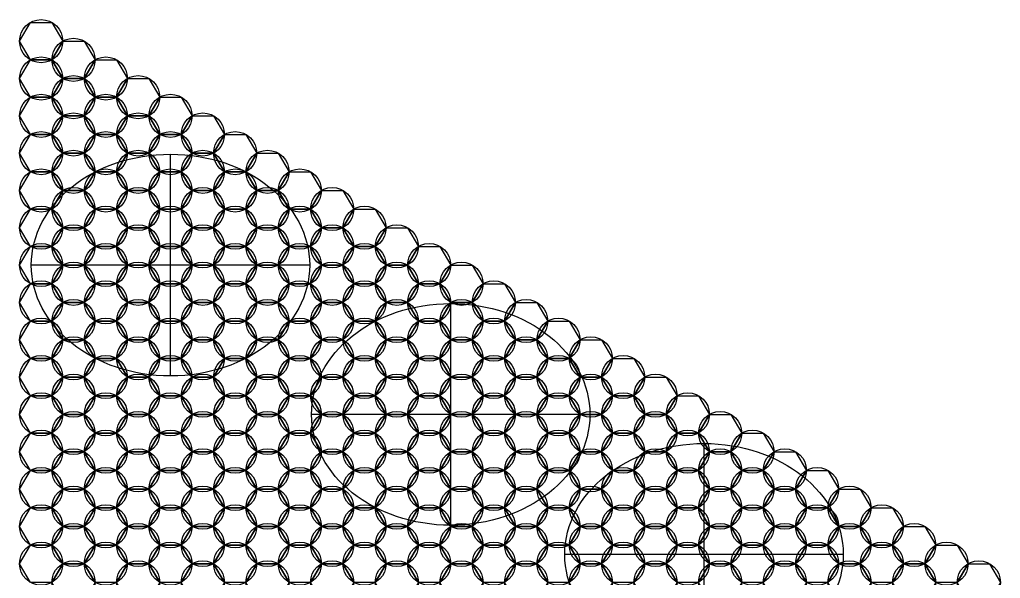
# Model space of a CAD drawing. Header units: millimetres. Extents: x 3015 to 4242, y 456 to 1532.
# Drawn here: x 3893.6 to 4188.8, y 1301.1 to 1469.3 of the extents above; entities that cross this region are included whole.
import ezdxf

# ---------------------------------------------------------------- set-up
doc = ezdxf.new("R2010")
doc.units = ezdxf.units.MM

# ---------------------------------------------------------------- blocks, each defined once
blk = doc.blocks.new('ehbebn')
for p, q in [((44.78, 7.18), (44.78, 73.92)), ((86.66, 40.55), (2.89, 40.55))]:
    blk.add_line(p, q)
blk.add_ellipse((44.78, 40.55), major_axis=(-41.89, 0), ratio=0.796607)

msp = doc.modelspace()

# ---------------------------------------------------------------- linework, layer by layer
for points in [[(3893.63, 1462.82), (3896.87, 1468.43), (3903.36, 1468.43), (3906.6, 1462.82), (3903.36, 1457.2), (3896.87, 1457.2)], [(3903.36, 1457.2), (3906.6, 1462.82), (3913.09, 1462.82), (3916.33, 1457.2), (3913.09, 1451.58), (3906.6, 1451.58)], [(3893.63, 1451.58), (3896.87, 1457.2), (3903.36, 1457.2), (3906.6, 1451.58), (3903.36, 1445.96), (3896.87, 1445.96)], [(3913.09, 1451.58), (3916.33, 1457.2), (3922.82, 1457.2), (3926.06, 1451.58), (3922.82, 1445.96), (3916.33, 1445.96)], [(3903.36, 1445.96), (3906.6, 1451.58), (3913.09, 1451.58), (3916.33, 1445.96), (3913.09, 1440.35), (3906.6, 1440.35)], [(3922.82, 1445.96), (3926.06, 1451.58), (3932.55, 1451.58), (3935.79, 1445.96), (3932.55, 1440.35), (3926.06, 1440.35)], [(3893.63, 1440.35), (3896.87, 1445.96), (3903.36, 1445.96), (3906.6, 1440.35), (3903.36, 1434.73), (3896.87, 1434.73)], [(3913.09, 1440.35), (3916.33, 1445.96), (3922.82, 1445.96), (3926.06, 1440.35), (3922.82, 1434.73), (3916.33, 1434.73)], [(3932.55, 1440.35), (3935.79, 1445.96), (3942.28, 1445.96), (3945.52, 1440.35), (3942.28, 1434.73), (3935.79, 1434.73)], [(3903.36, 1434.73), (3906.6, 1440.35), (3913.09, 1440.35), (3916.33, 1434.73), (3913.09, 1429.11), (3906.6, 1429.11)], [(3922.82, 1434.73), (3926.06, 1440.35), (3932.55, 1440.35), (3935.79, 1434.73), (3932.55, 1429.11), (3926.06, 1429.11)], [(3942.28, 1434.73), (3945.52, 1440.35), (3952.01, 1440.35), (3955.25, 1434.73), (3952.01, 1429.11), (3945.52, 1429.11)], [(3893.63, 1429.11), (3896.87, 1434.73), (3903.36, 1434.73), (3906.6, 1429.11), (3903.36, 1423.49), (3896.87, 1423.49)], [(3913.09, 1429.11), (3916.33, 1434.73), (3922.82, 1434.73), (3926.06, 1429.11), (3922.82, 1423.49), (3916.33, 1423.49)], [(3932.55, 1429.11), (3935.79, 1434.73), (3942.28, 1434.73), (3945.52, 1429.11), (3942.28, 1423.49), (3935.79, 1423.49)], [(3952.01, 1429.11), (3955.25, 1434.73), (3961.74, 1434.73), (3964.98, 1429.11), (3961.74, 1423.49), (3955.25, 1423.49)], [(3903.36, 1423.49), (3906.6, 1429.11), (3913.09, 1429.11), (3916.33, 1423.49), (3913.09, 1417.87), (3906.6, 1417.87)], [(3922.82, 1423.49), (3926.06, 1429.11), (3932.55, 1429.11), (3935.79, 1423.49), (3932.55, 1417.87), (3926.06, 1417.87)], [(3942.28, 1423.49), (3945.52, 1429.11), (3952.01, 1429.11), (3955.25, 1423.49), (3952.01, 1417.87), (3945.52, 1417.87)], [(3961.74, 1423.49), (3964.98, 1429.11), (3971.47, 1429.11), (3974.71, 1423.49), (3971.47, 1417.87), (3964.98, 1417.87)], [(3893.63, 1417.87), (3896.87, 1423.49), (3903.36, 1423.49), (3906.6, 1417.87), (3903.36, 1412.26), (3896.87, 1412.26)], [(3913.09, 1417.87), (3916.33, 1423.49), (3922.82, 1423.49), (3926.06, 1417.87), (3922.82, 1412.26), (3916.33, 1412.26)], [(3932.55, 1417.87), (3935.79, 1423.49), (3942.28, 1423.49), (3945.52, 1417.87), (3942.28, 1412.26), (3935.79, 1412.26)], [(3952.01, 1417.87), (3955.25, 1423.49), (3961.74, 1423.49), (3964.98, 1417.87), (3961.74, 1412.26), (3955.25, 1412.26)], [(3971.47, 1417.87), (3974.71, 1423.49), (3981.2, 1423.49), (3984.45, 1417.87), (3981.2, 1412.26), (3974.71, 1412.26)], [(3903.36, 1412.26), (3906.6, 1417.87), (3913.09, 1417.87), (3916.33, 1412.26), (3913.09, 1406.64), (3906.6, 1406.64)], [(3922.82, 1412.26), (3926.06, 1417.87), (3932.55, 1417.87), (3935.79, 1412.26), (3932.55, 1406.64), (3926.06, 1406.64)], [(3942.28, 1412.26), (3945.52, 1417.87), (3952.01, 1417.87), (3955.25, 1412.26), (3952.01, 1406.64), (3945.52, 1406.64)], [(3961.74, 1412.26), (3964.98, 1417.87), (3971.47, 1417.87), (3974.71, 1412.26), (3971.47, 1406.64), (3964.98, 1406.64)], [(3981.2, 1412.26), (3984.45, 1417.87), (3990.93, 1417.87), (3994.18, 1412.26), (3990.93, 1406.64), (3984.45, 1406.64)], [(3893.63, 1406.64), (3896.87, 1412.26), (3903.36, 1412.26), (3906.6, 1406.64), (3903.36, 1401.02), (3896.87, 1401.02)], [(3913.09, 1406.64), (3916.33, 1412.26), (3922.82, 1412.26), (3926.06, 1406.64), (3922.82, 1401.02), (3916.33, 1401.02)], [(3932.55, 1406.64), (3935.79, 1412.26), (3942.28, 1412.26), (3945.52, 1406.64), (3942.28, 1401.02), (3935.79, 1401.02)], [(3952.01, 1406.64), (3955.25, 1412.26), (3961.74, 1412.26), (3964.98, 1406.64), (3961.74, 1401.02), (3955.25, 1401.02)], [(3971.47, 1406.64), (3974.71, 1412.26), (3981.2, 1412.26), (3984.45, 1406.64), (3981.2, 1401.02), (3974.71, 1401.02)], [(3990.93, 1406.64), (3994.18, 1412.26), (4000.66, 1412.26), (4003.91, 1406.64), (4000.66, 1401.02), (3994.18, 1401.02)], [(3903.36, 1401.02), (3906.6, 1406.64), (3913.09, 1406.64), (3916.33, 1401.02), (3913.09, 1395.4), (3906.6, 1395.4)], [(3922.82, 1401.02), (3926.06, 1406.64), (3932.55, 1406.64), (3935.79, 1401.02), (3932.55, 1395.4), (3926.06, 1395.4)], [(3942.28, 1401.02), (3945.52, 1406.64), (3952.01, 1406.64), (3955.25, 1401.02), (3952.01, 1395.4), (3945.52, 1395.4)], [(3961.74, 1401.02), (3964.98, 1406.64), (3971.47, 1406.64), (3974.71, 1401.02), (3971.47, 1395.4), (3964.98, 1395.4)], [(3981.2, 1401.02), (3984.45, 1406.64), (3990.93, 1406.64), (3994.18, 1401.02), (3990.93, 1395.4), (3984.45, 1395.4)], [(4000.66, 1401.02), (4003.91, 1406.64), (4010.39, 1406.64), (4013.64, 1401.02), (4010.39, 1395.4), (4003.91, 1395.4)], [(3893.63, 1395.4), (3896.87, 1401.02), (3903.36, 1401.02), (3906.6, 1395.4), (3903.36, 1389.78), (3896.87, 1389.78)], [(3913.09, 1395.4), (3916.33, 1401.02), (3922.82, 1401.02), (3926.06, 1395.4), (3922.82, 1389.78), (3916.33, 1389.78)], [(3932.55, 1395.4), (3935.79, 1401.02), (3942.28, 1401.02), (3945.52, 1395.4), (3942.28, 1389.78), (3935.79, 1389.78)], [(3952.01, 1395.4), (3955.25, 1401.02), (3961.74, 1401.02), (3964.98, 1395.4), (3961.74, 1389.78), (3955.25, 1389.78)], [(3971.47, 1395.4), (3974.71, 1401.02), (3981.2, 1401.02), (3984.45, 1395.4), (3981.2, 1389.78), (3974.71, 1389.78)], [(3990.93, 1395.4), (3994.18, 1401.02), (4000.66, 1401.02), (4003.91, 1395.4), (4000.66, 1389.78), (3994.18, 1389.78)], [(4010.39, 1395.4), (4013.64, 1401.02), (4020.12, 1401.02), (4023.37, 1395.4), (4020.12, 1389.78), (4013.64, 1389.78)], [(3903.36, 1389.78), (3906.6, 1395.4), (3913.09, 1395.4), (3916.33, 1389.78), (3913.09, 1384.17), (3906.6, 1384.17)], [(3922.82, 1389.78), (3926.06, 1395.4), (3932.55, 1395.4), (3935.79, 1389.78), (3932.55, 1384.17), (3926.06, 1384.17)], [(3942.28, 1389.78), (3945.52, 1395.4), (3952.01, 1395.4), (3955.25, 1389.78), (3952.01, 1384.17), (3945.52, 1384.17)], [(3961.74, 1389.78), (3964.98, 1395.4), (3971.47, 1395.4), (3974.71, 1389.78), (3971.47, 1384.17), (3964.98, 1384.17)], [(3981.2, 1389.78), (3984.45, 1395.4), (3990.93, 1395.4), (3994.18, 1389.78), (3990.93, 1384.17), (3984.45, 1384.17)], [(4000.66, 1389.78), (4003.91, 1395.4), (4010.39, 1395.4), (4013.64, 1389.78), (4010.39, 1384.17), (4003.91, 1384.17)], [(4020.12, 1389.78), (4023.37, 1395.4), (4029.85, 1395.4), (4033.1, 1389.78), (4029.85, 1384.17), (4023.37, 1384.17)], [(3893.63, 1384.17), (3896.87, 1389.78), (3903.36, 1389.78), (3906.6, 1384.17), (3903.36, 1378.55), (3896.87, 1378.55)], [(3913.09, 1384.17), (3916.33, 1389.78), (3922.82, 1389.78), (3926.06, 1384.17), (3922.82, 1378.55), (3916.33, 1378.55)], [(3932.55, 1384.17), (3935.79, 1389.78), (3942.28, 1389.78), (3945.52, 1384.17), (3942.28, 1378.55), (3935.79, 1378.55)], [(3952.01, 1384.17), (3955.25, 1389.78), (3961.74, 1389.78), (3964.98, 1384.17), (3961.74, 1378.55), (3955.25, 1378.55)], [(3971.47, 1384.17), (3974.71, 1389.78), (3981.2, 1389.78), (3984.45, 1384.17), (3981.2, 1378.55), (3974.71, 1378.55)], [(3990.93, 1384.17), (3994.18, 1389.78), (4000.66, 1389.78), (4003.91, 1384.17), (4000.66, 1378.55), (3994.18, 1378.55)], [(4010.39, 1384.17), (4013.64, 1389.78), (4020.12, 1389.78), (4023.37, 1384.17), (4020.12, 1378.55), (4013.64, 1378.55)], [(4029.85, 1384.17), (4033.1, 1389.78), (4039.58, 1389.78), (4042.83, 1384.17), (4039.58, 1378.55), (4033.1, 1378.55)], [(3903.36, 1378.55), (3906.6, 1384.17), (3913.09, 1384.17), (3916.33, 1378.55), (3913.09, 1372.93), (3906.6, 1372.93)], [(3922.82, 1378.55), (3926.06, 1384.17), (3932.55, 1384.17), (3935.79, 1378.55), (3932.55, 1372.93), (3926.06, 1372.93)], [(3942.28, 1378.55), (3945.52, 1384.17), (3952.01, 1384.17), (3955.25, 1378.55), (3952.01, 1372.93), (3945.52, 1372.93)], [(3961.74, 1378.55), (3964.98, 1384.17), (3971.47, 1384.17), (3974.71, 1378.55), (3971.47, 1372.93), (3964.98, 1372.93)], [(3981.2, 1378.55), (3984.45, 1384.17), (3990.93, 1384.17), (3994.18, 1378.55), (3990.93, 1372.93), (3984.45, 1372.93)], [(4000.66, 1378.55), (4003.91, 1384.17), (4010.39, 1384.17), (4013.64, 1378.55), (4010.39, 1372.93), (4003.91, 1372.93)], [(4020.12, 1378.55), (4023.37, 1384.17), (4029.85, 1384.17), (4033.1, 1378.55), (4029.85, 1372.93), (4023.37, 1372.93)], [(4039.58, 1378.55), (4042.83, 1384.17), (4049.32, 1384.17), (4052.56, 1378.55), (4049.32, 1372.93), (4042.83, 1372.93)], [(3893.63, 1372.93), (3896.87, 1378.55), (3903.36, 1378.55), (3906.6, 1372.93), (3903.36, 1367.31), (3896.87, 1367.31)], [(3913.09, 1372.93), (3916.33, 1378.55), (3922.82, 1378.55), (3926.06, 1372.93), (3922.82, 1367.31), (3916.33, 1367.31)], [(3932.55, 1372.93), (3935.79, 1378.55), (3942.28, 1378.55), (3945.52, 1372.93), (3942.28, 1367.31), (3935.79, 1367.31)], [(3952.01, 1372.93), (3955.25, 1378.55), (3961.74, 1378.55), (3964.98, 1372.93), (3961.74, 1367.31), (3955.25, 1367.31)], [(3971.47, 1372.93), (3974.71, 1378.55), (3981.2, 1378.55), (3984.45, 1372.93), (3981.2, 1367.31), (3974.71, 1367.31)], [(3990.93, 1372.93), (3994.18, 1378.55), (4000.66, 1378.55), (4003.91, 1372.93), (4000.66, 1367.31), (3994.18, 1367.31)], [(4010.39, 1372.93), (4013.64, 1378.55), (4020.12, 1378.55), (4023.37, 1372.93), (4020.12, 1367.31), (4013.64, 1367.31)], [(4029.85, 1372.93), (4033.1, 1378.55), (4039.58, 1378.55), (4042.83, 1372.93), (4039.58, 1367.31), (4033.1, 1367.31)], [(4049.32, 1372.93), (4052.56, 1378.55), (4059.05, 1378.55), (4062.29, 1372.93), (4059.05, 1367.31), (4052.56, 1367.31)], [(3903.36, 1367.31), (3906.6, 1372.93), (3913.09, 1372.93), (3916.33, 1367.31), (3913.09, 1361.69), (3906.6, 1361.69)], [(3922.82, 1367.31), (3926.06, 1372.93), (3932.55, 1372.93), (3935.79, 1367.31), (3932.55, 1361.69), (3926.06, 1361.69)], [(3942.28, 1367.31), (3945.52, 1372.93), (3952.01, 1372.93), (3955.25, 1367.31), (3952.01, 1361.69), (3945.52, 1361.69)], [(3961.74, 1367.31), (3964.98, 1372.93), (3971.47, 1372.93), (3974.71, 1367.31), (3971.47, 1361.69), (3964.98, 1361.69)], [(3981.2, 1367.31), (3984.45, 1372.93), (3990.93, 1372.93), (3994.18, 1367.31), (3990.93, 1361.69), (3984.45, 1361.69)], [(4000.66, 1367.31), (4003.91, 1372.93), (4010.39, 1372.93), (4013.64, 1367.31), (4010.39, 1361.69), (4003.91, 1361.69)], [(4020.12, 1367.31), (4023.37, 1372.93), (4029.85, 1372.93), (4033.1, 1367.31), (4029.85, 1361.69), (4023.37, 1361.69)], [(4039.58, 1367.31), (4042.83, 1372.93), (4049.32, 1372.93), (4052.56, 1367.31), (4049.32, 1361.69), (4042.83, 1361.69)], [(4059.05, 1367.31), (4062.29, 1372.93), (4068.78, 1372.93), (4072.02, 1367.31), (4068.78, 1361.69), (4062.29, 1361.69)], [(3893.63, 1361.69), (3896.87, 1367.31), (3903.36, 1367.31), (3906.6, 1361.69), (3903.36, 1356.08), (3896.87, 1356.08)], [(3913.09, 1361.69), (3916.33, 1367.31), (3922.82, 1367.31), (3926.06, 1361.69), (3922.82, 1356.08), (3916.33, 1356.08)], [(3932.55, 1361.69), (3935.79, 1367.31), (3942.28, 1367.31), (3945.52, 1361.69), (3942.28, 1356.08), (3935.79, 1356.08)], [(3952.01, 1361.69), (3955.25, 1367.31), (3961.74, 1367.31), (3964.98, 1361.69), (3961.74, 1356.08), (3955.25, 1356.08)], [(3971.47, 1361.69), (3974.71, 1367.31), (3981.2, 1367.31), (3984.45, 1361.69), (3981.2, 1356.08), (3974.71, 1356.08)], [(3990.93, 1361.69), (3994.18, 1367.31), (4000.66, 1367.31), (4003.91, 1361.69), (4000.66, 1356.08), (3994.18, 1356.08)], [(4010.39, 1361.69), (4013.64, 1367.31), (4020.12, 1367.31), (4023.37, 1361.69), (4020.12, 1356.08), (4013.64, 1356.08)], [(4029.85, 1361.69), (4033.1, 1367.31), (4039.58, 1367.31), (4042.83, 1361.69), (4039.58, 1356.08), (4033.1, 1356.08)], [(4049.32, 1361.69), (4052.56, 1367.31), (4059.05, 1367.31), (4062.29, 1361.69), (4059.05, 1356.08), (4052.56, 1356.08)], [(4068.78, 1361.69), (4072.02, 1367.31), (4078.51, 1367.31), (4081.75, 1361.69), (4078.51, 1356.08), (4072.02, 1356.08)], [(3903.36, 1356.08), (3906.6, 1361.69), (3913.09, 1361.69), (3916.33, 1356.08), (3913.09, 1350.46), (3906.6, 1350.46)], [(3922.82, 1356.08), (3926.06, 1361.69), (3932.55, 1361.69), (3935.79, 1356.08), (3932.55, 1350.46), (3926.06, 1350.46)], [(3942.28, 1356.08), (3945.52, 1361.69), (3952.01, 1361.69), (3955.25, 1356.08), (3952.01, 1350.46), (3945.52, 1350.46)], [(3961.74, 1356.08), (3964.98, 1361.69), (3971.47, 1361.69), (3974.71, 1356.08), (3971.47, 1350.46), (3964.98, 1350.46)], [(3981.2, 1356.08), (3984.45, 1361.69), (3990.93, 1361.69), (3994.18, 1356.08), (3990.93, 1350.46), (3984.45, 1350.46)], [(4000.66, 1356.08), (4003.91, 1361.69), (4010.39, 1361.69), (4013.64, 1356.08), (4010.39, 1350.46), (4003.91, 1350.46)], [(4020.12, 1356.08), (4023.37, 1361.69), (4029.85, 1361.69), (4033.1, 1356.08), (4029.85, 1350.46), (4023.37, 1350.46)], [(4039.58, 1356.08), (4042.83, 1361.69), (4049.32, 1361.69), (4052.56, 1356.08), (4049.32, 1350.46), (4042.83, 1350.46)], [(4059.05, 1356.08), (4062.29, 1361.69), (4068.78, 1361.69), (4072.02, 1356.08), (4068.78, 1350.46), (4062.29, 1350.46)], [(4078.51, 1356.08), (4081.75, 1361.69), (4088.24, 1361.69), (4091.48, 1356.08), (4088.24, 1350.46), (4081.75, 1350.46)], [(3893.63, 1350.46), (3896.87, 1356.08), (3903.36, 1356.08), (3906.6, 1350.46), (3903.36, 1344.84), (3896.87, 1344.84)], [(3913.09, 1350.46), (3916.33, 1356.08), (3922.82, 1356.08), (3926.06, 1350.46), (3922.82, 1344.84), (3916.33, 1344.84)], [(3932.55, 1350.46), (3935.79, 1356.08), (3942.28, 1356.08), (3945.52, 1350.46), (3942.28, 1344.84), (3935.79, 1344.84)], [(3952.01, 1350.46), (3955.25, 1356.08), (3961.74, 1356.08), (3964.98, 1350.46), (3961.74, 1344.84), (3955.25, 1344.84)], [(3971.47, 1350.46), (3974.71, 1356.08), (3981.2, 1356.08), (3984.45, 1350.46), (3981.2, 1344.84), (3974.71, 1344.84)], [(3990.93, 1350.46), (3994.18, 1356.08), (4000.66, 1356.08), (4003.91, 1350.46), (4000.66, 1344.84), (3994.18, 1344.84)], [(4010.39, 1350.46), (4013.64, 1356.08), (4020.12, 1356.08), (4023.37, 1350.46), (4020.12, 1344.84), (4013.64, 1344.84)], [(4029.85, 1350.46), (4033.1, 1356.08), (4039.58, 1356.08), (4042.83, 1350.46), (4039.58, 1344.84), (4033.1, 1344.84)], [(4049.32, 1350.46), (4052.56, 1356.08), (4059.05, 1356.08), (4062.29, 1350.46), (4059.05, 1344.84), (4052.56, 1344.84)], [(4068.78, 1350.46), (4072.02, 1356.08), (4078.51, 1356.08), (4081.75, 1350.46), (4078.51, 1344.84), (4072.02, 1344.84)], [(4088.24, 1350.46), (4091.48, 1356.08), (4097.97, 1356.08), (4101.21, 1350.46), (4097.97, 1344.84), (4091.48, 1344.84)], [(3903.36, 1344.84), (3906.6, 1350.46), (3913.09, 1350.46), (3916.33, 1344.84), (3913.09, 1339.22), (3906.6, 1339.22)], [(3922.82, 1344.84), (3926.06, 1350.46), (3932.55, 1350.46), (3935.79, 1344.84), (3932.55, 1339.22), (3926.06, 1339.22)], [(3942.28, 1344.84), (3945.52, 1350.46), (3952.01, 1350.46), (3955.25, 1344.84), (3952.01, 1339.22), (3945.52, 1339.22)], [(3961.74, 1344.84), (3964.98, 1350.46), (3971.47, 1350.46), (3974.71, 1344.84), (3971.47, 1339.22), (3964.98, 1339.22)], [(3981.2, 1344.84), (3984.45, 1350.46), (3990.93, 1350.46), (3994.18, 1344.84), (3990.93, 1339.22), (3984.45, 1339.22)], [(4000.66, 1344.84), (4003.91, 1350.46), (4010.39, 1350.46), (4013.64, 1344.84), (4010.39, 1339.22), (4003.91, 1339.22)], [(4020.12, 1344.84), (4023.37, 1350.46), (4029.85, 1350.46), (4033.1, 1344.84), (4029.85, 1339.22), (4023.37, 1339.22)], [(4039.58, 1344.84), (4042.83, 1350.46), (4049.32, 1350.46), (4052.56, 1344.84), (4049.32, 1339.22), (4042.83, 1339.22)], [(4059.05, 1344.84), (4062.29, 1350.46), (4068.78, 1350.46), (4072.02, 1344.84), (4068.78, 1339.22), (4062.29, 1339.22)], [(4078.51, 1344.84), (4081.75, 1350.46), (4088.24, 1350.46), (4091.48, 1344.84), (4088.24, 1339.22), (4081.75, 1339.22)], [(4097.97, 1344.84), (4101.21, 1350.46), (4107.7, 1350.46), (4110.94, 1344.84), (4107.7, 1339.22), (4101.21, 1339.22)], [(3893.63, 1339.22), (3896.87, 1344.84), (3903.36, 1344.84), (3906.6, 1339.22), (3903.36, 1333.61), (3896.87, 1333.61)], [(3913.09, 1339.22), (3916.33, 1344.84), (3922.82, 1344.84), (3926.06, 1339.22), (3922.82, 1333.61), (3916.33, 1333.61)], [(3932.55, 1339.22), (3935.79, 1344.84), (3942.28, 1344.84), (3945.52, 1339.22), (3942.28, 1333.61), (3935.79, 1333.61)], [(3952.01, 1339.22), (3955.25, 1344.84), (3961.74, 1344.84), (3964.98, 1339.22), (3961.74, 1333.61), (3955.25, 1333.61)], [(3971.47, 1339.22), (3974.71, 1344.84), (3981.2, 1344.84), (3984.45, 1339.22), (3981.2, 1333.61), (3974.71, 1333.61)], [(3990.93, 1339.22), (3994.18, 1344.84), (4000.66, 1344.84), (4003.91, 1339.22), (4000.66, 1333.61), (3994.18, 1333.61)], [(4010.39, 1339.22), (4013.64, 1344.84), (4020.12, 1344.84), (4023.37, 1339.22), (4020.12, 1333.61), (4013.64, 1333.61)], [(4029.85, 1339.22), (4033.1, 1344.84), (4039.58, 1344.84), (4042.83, 1339.22), (4039.58, 1333.61), (4033.1, 1333.61)], [(4049.32, 1339.22), (4052.56, 1344.84), (4059.05, 1344.84), (4062.29, 1339.22), (4059.05, 1333.61), (4052.56, 1333.61)], [(4068.78, 1339.22), (4072.02, 1344.84), (4078.51, 1344.84), (4081.75, 1339.22), (4078.51, 1333.61), (4072.02, 1333.61)], [(4088.24, 1339.22), (4091.48, 1344.84), (4097.97, 1344.84), (4101.21, 1339.22), (4097.97, 1333.61), (4091.48, 1333.61)], [(4107.7, 1339.22), (4110.94, 1344.84), (4117.43, 1344.84), (4120.67, 1339.22), (4117.43, 1333.61), (4110.94, 1333.61)], [(3903.36, 1333.61), (3906.6, 1339.22), (3913.09, 1339.22), (3916.33, 1333.61), (3913.09, 1327.99), (3906.6, 1327.99)], [(3922.82, 1333.61), (3926.06, 1339.22), (3932.55, 1339.22), (3935.79, 1333.61), (3932.55, 1327.99), (3926.06, 1327.99)], [(3942.28, 1333.61), (3945.52, 1339.22), (3952.01, 1339.22), (3955.25, 1333.61), (3952.01, 1327.99), (3945.52, 1327.99)], [(3961.74, 1333.61), (3964.98, 1339.22), (3971.47, 1339.22), (3974.71, 1333.61), (3971.47, 1327.99), (3964.98, 1327.99)], [(3981.2, 1333.61), (3984.45, 1339.22), (3990.93, 1339.22), (3994.18, 1333.61), (3990.93, 1327.99), (3984.45, 1327.99)], [(4000.66, 1333.61), (4003.91, 1339.22), (4010.39, 1339.22), (4013.64, 1333.61), (4010.39, 1327.99), (4003.91, 1327.99)], [(4020.12, 1333.61), (4023.37, 1339.22), (4029.85, 1339.22), (4033.1, 1333.61), (4029.85, 1327.99), (4023.37, 1327.99)], [(4039.58, 1333.61), (4042.83, 1339.22), (4049.32, 1339.22), (4052.56, 1333.61), (4049.32, 1327.99), (4042.83, 1327.99)], [(4059.05, 1333.61), (4062.29, 1339.22), (4068.78, 1339.22), (4072.02, 1333.61), (4068.78, 1327.99), (4062.29, 1327.99)], [(4078.51, 1333.61), (4081.75, 1339.22), (4088.24, 1339.22), (4091.48, 1333.61), (4088.24, 1327.99), (4081.75, 1327.99)], [(4097.97, 1333.61), (4101.21, 1339.22), (4107.7, 1339.22), (4110.94, 1333.61), (4107.7, 1327.99), (4101.21, 1327.99)], [(4117.43, 1333.61), (4120.67, 1339.22), (4127.16, 1339.22), (4130.4, 1333.61), (4127.16, 1327.99), (4120.67, 1327.99)], [(3893.63, 1327.99), (3896.87, 1333.61), (3903.36, 1333.61), (3906.6, 1327.99), (3903.36, 1322.37), (3896.87, 1322.37)], [(3913.09, 1327.99), (3916.33, 1333.61), (3922.82, 1333.61), (3926.06, 1327.99), (3922.82, 1322.37), (3916.33, 1322.37)], [(3932.55, 1327.99), (3935.79, 1333.61), (3942.28, 1333.61), (3945.52, 1327.99), (3942.28, 1322.37), (3935.79, 1322.37)], [(3952.01, 1327.99), (3955.25, 1333.61), (3961.74, 1333.61), (3964.98, 1327.99), (3961.74, 1322.37), (3955.25, 1322.37)], [(3971.47, 1327.99), (3974.71, 1333.61), (3981.2, 1333.61), (3984.45, 1327.99), (3981.2, 1322.37), (3974.71, 1322.37)], [(3990.93, 1327.99), (3994.18, 1333.61), (4000.66, 1333.61), (4003.91, 1327.99), (4000.66, 1322.37), (3994.18, 1322.37)], [(4010.39, 1327.99), (4013.64, 1333.61), (4020.12, 1333.61), (4023.37, 1327.99), (4020.12, 1322.37), (4013.64, 1322.37)], [(4029.85, 1327.99), (4033.1, 1333.61), (4039.58, 1333.61), (4042.83, 1327.99), (4039.58, 1322.37), (4033.1, 1322.37)], [(4049.32, 1327.99), (4052.56, 1333.61), (4059.05, 1333.61), (4062.29, 1327.99), (4059.05, 1322.37), (4052.56, 1322.37)], [(4068.78, 1327.99), (4072.02, 1333.61), (4078.51, 1333.61), (4081.75, 1327.99), (4078.51, 1322.37), (4072.02, 1322.37)], [(4088.24, 1327.99), (4091.48, 1333.61), (4097.97, 1333.61), (4101.21, 1327.99), (4097.97, 1322.37), (4091.48, 1322.37)], [(4107.7, 1327.99), (4110.94, 1333.61), (4117.43, 1333.61), (4120.67, 1327.99), (4117.43, 1322.37), (4110.94, 1322.37)], [(4127.16, 1327.99), (4130.4, 1333.61), (4136.89, 1333.61), (4140.13, 1327.99), (4136.89, 1322.37), (4130.4, 1322.37)], [(3903.36, 1322.37), (3906.6, 1327.99), (3913.09, 1327.99), (3916.33, 1322.37), (3913.09, 1316.75), (3906.6, 1316.75)], [(3922.82, 1322.37), (3926.06, 1327.99), (3932.55, 1327.99), (3935.79, 1322.37), (3932.55, 1316.75), (3926.06, 1316.75)], [(3942.28, 1322.37), (3945.52, 1327.99), (3952.01, 1327.99), (3955.25, 1322.37), (3952.01, 1316.75), (3945.52, 1316.75)], [(3961.74, 1322.37), (3964.98, 1327.99), (3971.47, 1327.99), (3974.71, 1322.37), (3971.47, 1316.75), (3964.98, 1316.75)], [(3981.2, 1322.37), (3984.45, 1327.99), (3990.93, 1327.99), (3994.18, 1322.37), (3990.93, 1316.75), (3984.45, 1316.75)], [(4000.66, 1322.37), (4003.91, 1327.99), (4010.39, 1327.99), (4013.64, 1322.37), (4010.39, 1316.75), (4003.91, 1316.75)], [(4020.12, 1322.37), (4023.37, 1327.99), (4029.85, 1327.99), (4033.1, 1322.37), (4029.85, 1316.75), (4023.37, 1316.75)], [(4039.58, 1322.37), (4042.83, 1327.99), (4049.32, 1327.99), (4052.56, 1322.37), (4049.32, 1316.75), (4042.83, 1316.75)], [(4059.05, 1322.37), (4062.29, 1327.99), (4068.78, 1327.99), (4072.02, 1322.37), (4068.78, 1316.75), (4062.29, 1316.75)], [(4078.51, 1322.37), (4081.75, 1327.99), (4088.24, 1327.99), (4091.48, 1322.37), (4088.24, 1316.75), (4081.75, 1316.75)], [(4097.97, 1322.37), (4101.21, 1327.99), (4107.7, 1327.99), (4110.94, 1322.37), (4107.7, 1316.75), (4101.21, 1316.75)], [(4117.43, 1322.37), (4120.67, 1327.99), (4127.16, 1327.99), (4130.4, 1322.37), (4127.16, 1316.75), (4120.67, 1316.75)], [(4136.89, 1322.37), (4140.13, 1327.99), (4146.62, 1327.99), (4149.86, 1322.37), (4146.62, 1316.75), (4140.13, 1316.75)], [(3893.63, 1316.75), (3896.87, 1322.37), (3903.36, 1322.37), (3906.6, 1316.75), (3903.36, 1311.13), (3896.87, 1311.13)], [(3913.09, 1316.75), (3916.33, 1322.37), (3922.82, 1322.37), (3926.06, 1316.75), (3922.82, 1311.13), (3916.33, 1311.13)], [(3932.55, 1316.75), (3935.79, 1322.37), (3942.28, 1322.37), (3945.52, 1316.75), (3942.28, 1311.13), (3935.79, 1311.13)], [(3952.01, 1316.75), (3955.25, 1322.37), (3961.74, 1322.37), (3964.98, 1316.75), (3961.74, 1311.13), (3955.25, 1311.13)], [(3971.47, 1316.75), (3974.71, 1322.37), (3981.2, 1322.37), (3984.45, 1316.75), (3981.2, 1311.13), (3974.71, 1311.13)], [(3990.93, 1316.75), (3994.18, 1322.37), (4000.66, 1322.37), (4003.91, 1316.75), (4000.66, 1311.13), (3994.18, 1311.13)], [(4010.39, 1316.75), (4013.64, 1322.37), (4020.12, 1322.37), (4023.37, 1316.75), (4020.12, 1311.13), (4013.64, 1311.13)], [(4029.85, 1316.75), (4033.1, 1322.37), (4039.58, 1322.37), (4042.83, 1316.75), (4039.58, 1311.13), (4033.1, 1311.13)], [(4049.32, 1316.75), (4052.56, 1322.37), (4059.05, 1322.37), (4062.29, 1316.75), (4059.05, 1311.13), (4052.56, 1311.13)], [(4068.78, 1316.75), (4072.02, 1322.37), (4078.51, 1322.37), (4081.75, 1316.75), (4078.51, 1311.13), (4072.02, 1311.13)], [(4088.24, 1316.75), (4091.48, 1322.37), (4097.97, 1322.37), (4101.21, 1316.75), (4097.97, 1311.13), (4091.48, 1311.13)], [(4107.7, 1316.75), (4110.94, 1322.37), (4117.43, 1322.37), (4120.67, 1316.75), (4117.43, 1311.13), (4110.94, 1311.13)], [(4127.16, 1316.75), (4130.4, 1322.37), (4136.89, 1322.37), (4140.13, 1316.75), (4136.89, 1311.13), (4130.4, 1311.13)], [(4146.62, 1316.75), (4149.86, 1322.37), (4156.35, 1322.37), (4159.59, 1316.75), (4156.35, 1311.13), (4149.86, 1311.13)], [(3903.36, 1311.13), (3906.6, 1316.75), (3913.09, 1316.75), (3916.33, 1311.13), (3913.09, 1305.52), (3906.6, 1305.52)], [(3922.82, 1311.13), (3926.06, 1316.75), (3932.55, 1316.75), (3935.79, 1311.13), (3932.55, 1305.52), (3926.06, 1305.52)], [(3942.28, 1311.13), (3945.52, 1316.75), (3952.01, 1316.75), (3955.25, 1311.13), (3952.01, 1305.52), (3945.52, 1305.52)], [(3961.74, 1311.13), (3964.98, 1316.75), (3971.47, 1316.75), (3974.71, 1311.13), (3971.47, 1305.52), (3964.98, 1305.52)], [(3981.2, 1311.13), (3984.45, 1316.75), (3990.93, 1316.75), (3994.18, 1311.13), (3990.93, 1305.52), (3984.45, 1305.52)], [(4000.66, 1311.13), (4003.91, 1316.75), (4010.39, 1316.75), (4013.64, 1311.13), (4010.39, 1305.52), (4003.91, 1305.52)], [(4020.12, 1311.13), (4023.37, 1316.75), (4029.85, 1316.75), (4033.1, 1311.13), (4029.85, 1305.52), (4023.37, 1305.52)], [(4039.58, 1311.13), (4042.83, 1316.75), (4049.32, 1316.75), (4052.56, 1311.13), (4049.32, 1305.52), (4042.83, 1305.52)], [(4059.05, 1311.13), (4062.29, 1316.75), (4068.78, 1316.75), (4072.02, 1311.13), (4068.78, 1305.52), (4062.29, 1305.52)], [(4078.51, 1311.13), (4081.75, 1316.75), (4088.24, 1316.75), (4091.48, 1311.13), (4088.24, 1305.52), (4081.75, 1305.52)], [(4097.97, 1311.13), (4101.21, 1316.75), (4107.7, 1316.75), (4110.94, 1311.13), (4107.7, 1305.52), (4101.21, 1305.52)], [(4117.43, 1311.13), (4120.67, 1316.75), (4127.16, 1316.75), (4130.4, 1311.13), (4127.16, 1305.52), (4120.67, 1305.52)], [(4136.89, 1311.13), (4140.13, 1316.75), (4146.62, 1316.75), (4149.86, 1311.13), (4146.62, 1305.52), (4140.13, 1305.52)], [(4156.35, 1311.13), (4159.59, 1316.75), (4166.08, 1316.75), (4169.32, 1311.13), (4166.08, 1305.52), (4159.59, 1305.52)], [(3893.63, 1305.52), (3896.87, 1311.13), (3903.36, 1311.13), (3906.6, 1305.52), (3903.36, 1299.9), (3896.87, 1299.9)], [(3913.09, 1305.52), (3916.33, 1311.13), (3922.82, 1311.13), (3926.06, 1305.52), (3922.82, 1299.9), (3916.33, 1299.9)], [(3932.55, 1305.52), (3935.79, 1311.13), (3942.28, 1311.13), (3945.52, 1305.52), (3942.28, 1299.9), (3935.79, 1299.9)], [(3952.01, 1305.52), (3955.25, 1311.13), (3961.74, 1311.13), (3964.98, 1305.52), (3961.74, 1299.9), (3955.25, 1299.9)], [(3971.47, 1305.52), (3974.71, 1311.13), (3981.2, 1311.13), (3984.45, 1305.52), (3981.2, 1299.9), (3974.71, 1299.9)], [(3990.93, 1305.52), (3994.18, 1311.13), (4000.66, 1311.13), (4003.91, 1305.52), (4000.66, 1299.9), (3994.18, 1299.9)], [(4010.39, 1305.52), (4013.64, 1311.13), (4020.12, 1311.13), (4023.37, 1305.52), (4020.12, 1299.9), (4013.64, 1299.9)], [(4029.85, 1305.52), (4033.1, 1311.13), (4039.58, 1311.13), (4042.83, 1305.52), (4039.58, 1299.9), (4033.1, 1299.9)], [(4049.32, 1305.52), (4052.56, 1311.13), (4059.05, 1311.13), (4062.29, 1305.52), (4059.05, 1299.9), (4052.56, 1299.9)], [(4068.78, 1305.52), (4072.02, 1311.13), (4078.51, 1311.13), (4081.75, 1305.52), (4078.51, 1299.9), (4072.02, 1299.9)], [(4088.24, 1305.52), (4091.48, 1311.13), (4097.97, 1311.13), (4101.21, 1305.52), (4097.97, 1299.9), (4091.48, 1299.9)], [(4107.7, 1305.52), (4110.94, 1311.13), (4117.43, 1311.13), (4120.67, 1305.52), (4117.43, 1299.9), (4110.94, 1299.9)], [(4127.16, 1305.52), (4130.4, 1311.13), (4136.89, 1311.13), (4140.13, 1305.52), (4136.89, 1299.9), (4130.4, 1299.9)], [(4146.62, 1305.52), (4149.86, 1311.13), (4156.35, 1311.13), (4159.59, 1305.52), (4156.35, 1299.9), (4149.86, 1299.9)], [(4166.08, 1305.52), (4169.32, 1311.13), (4175.81, 1311.13), (4179.06, 1305.52), (4175.81, 1299.9), (4169.32, 1299.9)], [(3903.36, 1299.9), (3906.6, 1305.52), (3913.09, 1305.52), (3916.33, 1299.9), (3913.09, 1294.28), (3906.6, 1294.28)], [(3922.82, 1299.9), (3926.06, 1305.52), (3932.55, 1305.52), (3935.79, 1299.9), (3932.55, 1294.28), (3926.06, 1294.28)], [(3942.28, 1299.9), (3945.52, 1305.52), (3952.01, 1305.52), (3955.25, 1299.9), (3952.01, 1294.28), (3945.52, 1294.28)], [(3961.74, 1299.9), (3964.98, 1305.52), (3971.47, 1305.52), (3974.71, 1299.9), (3971.47, 1294.28), (3964.98, 1294.28)], [(3981.2, 1299.9), (3984.45, 1305.52), (3990.93, 1305.52), (3994.18, 1299.9), (3990.93, 1294.28), (3984.45, 1294.28)], [(4000.66, 1299.9), (4003.91, 1305.52), (4010.39, 1305.52), (4013.64, 1299.9), (4010.39, 1294.28), (4003.91, 1294.28)], [(4020.12, 1299.9), (4023.37, 1305.52), (4029.85, 1305.52), (4033.1, 1299.9), (4029.85, 1294.28), (4023.37, 1294.28)], [(4039.58, 1299.9), (4042.83, 1305.52), (4049.32, 1305.52), (4052.56, 1299.9), (4049.32, 1294.28), (4042.83, 1294.28)], [(4059.05, 1299.9), (4062.29, 1305.52), (4068.78, 1305.52), (4072.02, 1299.9), (4068.78, 1294.28), (4062.29, 1294.28)], [(4078.51, 1299.9), (4081.75, 1305.52), (4088.24, 1305.52), (4091.48, 1299.9), (4088.24, 1294.28), (4081.75, 1294.28)], [(4097.97, 1299.9), (4101.21, 1305.52), (4107.7, 1305.52), (4110.94, 1299.9), (4107.7, 1294.28), (4101.21, 1294.28)], [(4117.43, 1299.9), (4120.67, 1305.52), (4127.16, 1305.52), (4130.4, 1299.9), (4127.16, 1294.28), (4120.67, 1294.28)], [(4136.89, 1299.9), (4140.13, 1305.52), (4146.62, 1305.52), (4149.86, 1299.9), (4146.62, 1294.28), (4140.13, 1294.28)], [(4156.35, 1299.9), (4159.59, 1305.52), (4166.08, 1305.52), (4169.32, 1299.9), (4166.08, 1294.28), (4159.59, 1294.28)], [(4175.81, 1299.9), (4179.06, 1305.52), (4185.54, 1305.52), (4188.79, 1299.9), (4185.54, 1294.28), (4179.06, 1294.28)]]:
    msp.add_lwpolyline(points, close=True)
for centre in [(3900.11, 1462.82), (3909.84, 1457.2), (3900.11, 1451.58), (3919.58, 1451.58), (3909.84, 1445.96), (3929.31, 1445.96), (3900.11, 1440.35), (3919.58, 1440.35), (3939.04, 1440.35), (3909.84, 1434.73), (3929.31, 1434.73), (3948.77, 1434.73), (3900.11, 1429.11), (3919.58, 1429.11), (3939.04, 1429.11), (3958.5, 1429.11), (3909.84, 1423.49), (3929.31, 1423.49), (3948.77, 1423.49), (3968.23, 1423.49), (3900.11, 1417.87), (3919.58, 1417.87), (3939.04, 1417.87), (3958.5, 1417.87), (3977.96, 1417.87), (3909.84, 1412.26), (3929.31, 1412.26), (3948.77, 1412.26), (3968.23, 1412.26), (3987.69, 1412.26), (3900.11, 1406.64), (3919.58, 1406.64), (3939.04, 1406.64), (3958.5, 1406.64), (3977.96, 1406.64), (3997.42, 1406.64), (3909.84, 1401.02), (3929.31, 1401.02), (3948.77, 1401.02), (3968.23, 1401.02), (3987.69, 1401.02), (4007.15, 1401.02), (3900.11, 1395.4), (3919.58, 1395.4), (3939.04, 1395.4), (3958.5, 1395.4), (3977.96, 1395.4), (3997.42, 1395.4), (4016.88, 1395.4), (3909.84, 1389.78), (3929.31, 1389.78), (3948.77, 1389.78), (3968.23, 1389.78), (3987.69, 1389.78), (4007.15, 1389.78), (4026.61, 1389.78), (3900.11, 1384.17), (3919.58, 1384.17), (3939.04, 1384.17), (3958.5, 1384.17), (3977.96, 1384.17), (3997.42, 1384.17), (4016.88, 1384.17), (4036.34, 1384.17), (3909.84, 1378.55), (3929.31, 1378.55), (3948.77, 1378.55), (3968.23, 1378.55), (3987.69, 1378.55), (4007.15, 1378.55), (4026.61, 1378.55), (4046.07, 1378.55), (3900.11, 1372.93), (3919.58, 1372.93), (3939.04, 1372.93), (3958.5, 1372.93), (3977.96, 1372.93), (3997.42, 1372.93), (4016.88, 1372.93), (4036.34, 1372.93), (4055.8, 1372.93), (3909.84, 1367.31), (3929.31, 1367.31), (3948.77, 1367.31), (3968.23, 1367.31), (3987.69, 1367.31), (4007.15, 1367.31), (4026.61, 1367.31), (4046.07, 1367.31), (4065.53, 1367.31), (3900.11, 1361.69), (3919.58, 1361.69), (3939.04, 1361.69), (3958.5, 1361.69), (3977.96, 1361.69), (3997.42, 1361.69), (4016.88, 1361.69), (4036.34, 1361.69), (4055.8, 1361.69), (4075.26, 1361.69), (3909.84, 1356.08), (3929.31, 1356.08), (3948.77, 1356.08), (3968.23, 1356.08), (3987.69, 1356.08), (4007.15, 1356.08), (4026.61, 1356.08), (4046.07, 1356.08), (4065.53, 1356.08), (4084.99, 1356.08), (3900.11, 1350.46), (3919.58, 1350.46), (3939.04, 1350.46), (3958.5, 1350.46), (3977.96, 1350.46), (3997.42, 1350.46), (4016.88, 1350.46), (4036.34, 1350.46), (4055.8, 1350.46), (4075.26, 1350.46), (4094.72, 1350.46), (3909.84, 1344.84), (3929.31, 1344.84), (3948.77, 1344.84), (3968.23, 1344.84), (3987.69, 1344.84), (4007.15, 1344.84), (4026.61, 1344.84), (4046.07, 1344.84), (4065.53, 1344.84), (4084.99, 1344.84), (4104.45, 1344.84), (3900.11, 1339.22), (3919.58, 1339.22), (3939.04, 1339.22), (3958.5, 1339.22), (3977.96, 1339.22), (3997.42, 1339.22), (4016.88, 1339.22), (4036.34, 1339.22), (4055.8, 1339.22), (4075.26, 1339.22), (4094.72, 1339.22), (4114.19, 1339.22), (3909.84, 1333.61), (3929.31, 1333.61), (3948.77, 1333.61), (3968.23, 1333.61), (3987.69, 1333.61), (4007.15, 1333.61), (4026.61, 1333.61), (4046.07, 1333.61), (4065.53, 1333.61), (4084.99, 1333.61), (4104.45, 1333.61), (4123.92, 1333.61), (3900.11, 1327.99), (3919.58, 1327.99), (3939.04, 1327.99), (3958.5, 1327.99), (3977.96, 1327.99), (3997.42, 1327.99), (4016.88, 1327.99), (4036.34, 1327.99), (4055.8, 1327.99), (4075.26, 1327.99), (4094.72, 1327.99), (4114.19, 1327.99), (4133.65, 1327.99), (3909.84, 1322.37), (3929.31, 1322.37), (3948.77, 1322.37), (3968.23, 1322.37), (3987.69, 1322.37), (4007.15, 1322.37), (4026.61, 1322.37), (4046.07, 1322.37), (4065.53, 1322.37), (4084.99, 1322.37), (4104.45, 1322.37), (4123.92, 1322.37), (4143.38, 1322.37), (3900.11, 1316.75), (3919.58, 1316.75), (3939.04, 1316.75), (3958.5, 1316.75), (3977.96, 1316.75), (3997.42, 1316.75), (4016.88, 1316.75), (4036.34, 1316.75), (4055.8, 1316.75), (4075.26, 1316.75), (4094.72, 1316.75), (4114.19, 1316.75), (4133.65, 1316.75), (4153.11, 1316.75), (3909.84, 1311.13), (3929.31, 1311.13), (3948.77, 1311.13), (3968.23, 1311.13), (3987.69, 1311.13), (4007.15, 1311.13), (4026.61, 1311.13), (4046.07, 1311.13), (4065.53, 1311.13), (4084.99, 1311.13), (4104.45, 1311.13), (4123.92, 1311.13), (4143.38, 1311.13), (4162.84, 1311.13), (3900.11, 1305.52), (3919.58, 1305.52), (3939.04, 1305.52), (3958.5, 1305.52), (3977.96, 1305.52), (3997.42, 1305.52), (4016.88, 1305.52), (4036.34, 1305.52), (4055.8, 1305.52), (4075.26, 1305.52), (4094.72, 1305.52), (4114.19, 1305.52), (4133.65, 1305.52), (4153.11, 1305.52), (4172.57, 1305.52), (3909.84, 1299.9), (3929.31, 1299.9), (3948.77, 1299.9), (3968.23, 1299.9), (3987.69, 1299.9), (4007.15, 1299.9), (4026.61, 1299.9), (4046.07, 1299.9), (4065.53, 1299.9), (4084.99, 1299.9), (4104.45, 1299.9), (4123.92, 1299.9), (4143.38, 1299.9), (4162.84, 1299.9), (4182.3, 1299.9)]:
    msp.add_circle(centre, 6.49)

# ---------------------------------------------------------------- block references
for p in [(3894.26, 1354.85), (3978.59, 1309.91), (4054.81, 1267.78)]:
    msp.add_blockref('ehbebn', p)

doc.saveas('drawing.dxf')
